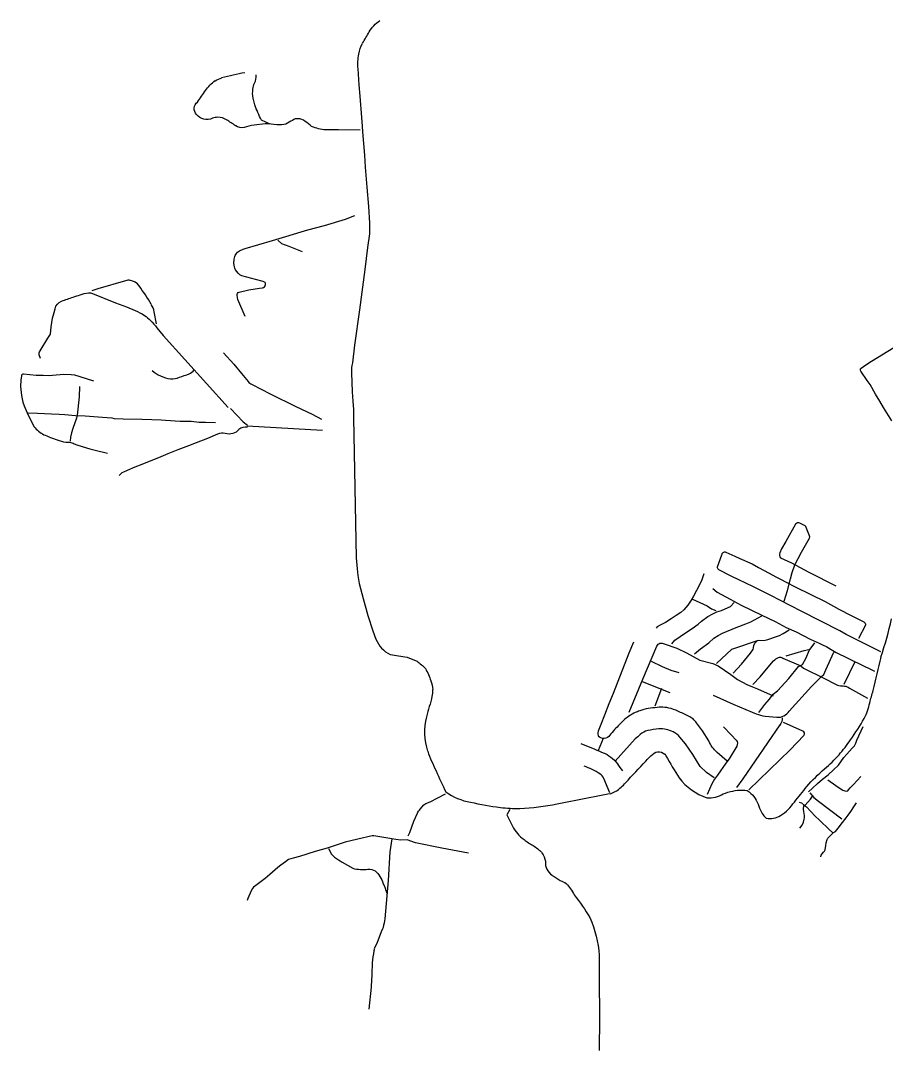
# Model space of a CAD drawing. Header units: metres. Extents: x 332830 to 339449, y 7370889 to 7374586.
# Drawn here: x 332830 to 335076, y 7371490 to 7374160 of the extents above; entities that cross this region are included whole.
import ezdxf

# ---------------------------------------------------------------- set-up
doc = ezdxf.new("R2010")
doc.units = ezdxf.units.M
doc.layers.add('ETAPA 02', color=7, linetype='Continuous', true_color=0xc7ffff)

msp = doc.modelspace()

# ---------------------------------------------------------------- linework, layer by layer
at = {"layer": 'ETAPA 02', "color": 81, "linetype": 'Continuous', "true_color": 0x9fff7f}
for p, q in [((333708.2, 7373993.6), (333705.4, 7374034.7)), ((333710.8, 7373964.2), (333708.2, 7373993.6)), ((333715.3, 7373908.1), (333710.8, 7373964.2)), ((333717.2, 7373886.2), (333715.3, 7373908.1)), ((333717.7, 7373871), (333717.2, 7373886.2)), ((333722.8, 7373811.1), (333717.7, 7373871)), ((333724.5, 7373779.9), (333722.8, 7373811.1)), ((333729.1, 7373728.1), (333724.5, 7373779.9)), ((333733.1, 7373678), (333729.1, 7373728.1)), ((333735.5, 7373634.9), (333733.1, 7373678)), ((333735.5, 7373606.9), (333735.5, 7373634.9)), ((333731.1, 7373571.5), (333735.5, 7373606.9)), ((333723.5, 7373514.7), (333731.1, 7373571.5)), ((333710.1, 7373409.8), (333723.5, 7373514.7)), ((333697.1, 7373317.8), (333710.1, 7373409.8)), ((333691.7, 7373272.1), (333697.1, 7373317.8)), ((335036.9, 7373276.4), (335095.4, 7373312.6)), ((335022.2, 7373267.3), (335036.9, 7373276.4)), ((333691.1, 7373197.2), (333689.2, 7373246.4)), ((335026, 7373226.4), (335009.8, 7373250.5)), ((335010.4, 7373258.7), (335022.2, 7373267.3)), ((335033.5, 7373216.2), (335026, 7373226.4)), ((335047.8, 7373191.1), (335033.5, 7373216.2)), ((333692.9, 7373173.1), (333691.1, 7373197.2)), ((335058.5, 7373173), (335047.8, 7373191.1)), ((333694, 7373151.2), (333692.9, 7373173.1)), ((335068, 7373157), (335058.5, 7373173)), ((333694, 7373129.9), (333694, 7373151.2)), ((335090.1, 7373121.9), (335068, 7373157)), ((333700.9, 7372766.6), (333694, 7373129.9)), ((334840, 7372853.7), (334815.3, 7372808.8)), ((334865.2, 7372850), (334851.7, 7372856.4)), ((334876.6, 7372823.5), (334868, 7372845.2)), ((334855.3, 7372781.5), (334876.6, 7372818.2)), ((334804.2, 7372789.9), (334799.4, 7372779.6)), ((334815.3, 7372808.8), (334804.2, 7372789.9)), ((334638.2, 7372743.1), (334649.4, 7372774.8)), ((334659.7, 7372781.4), (334683, 7372771.2)), ((334683, 7372771.2), (334695.6, 7372764.9)), ((334695.6, 7372764.9), (334727.4, 7372751.3)), ((334801.3, 7372766.8), (334829.5, 7372753.7)), ((334838, 7372748.7), (334855.3, 7372781.5)), ((334673.6, 7372718.9), (334641.1, 7372735.9)), ((334727.4, 7372751.3), (334744.3, 7372741.6)), ((334744.3, 7372741.6), (334772.1, 7372727)), ((334829.5, 7372753.7), (334874.3, 7372729.8)), ((334831.3, 7372729.2), (334838, 7372748.7)), ((334731.6, 7372691.4), (334673.6, 7372718.9)), ((334772.1, 7372727), (334788.9, 7372717.4)), ((334788.9, 7372717.4), (334802.9, 7372710.6)), ((334802.9, 7372710.6), (334814.4, 7372704.7)), ((334819.6, 7372682.2), (334826.8, 7372712.4)), ((334826.8, 7372712.4), (334831.3, 7372729.2)), ((334874.3, 7372729.8), (334944.5, 7372694)), ((334774.6, 7372669.9), (334731.6, 7372691.4)), ((334811.1, 7372654.8), (334819.6, 7372682.2)), ((334814.4, 7372704.7), (334841.1, 7372690.6)), ((334841.1, 7372690.6), (334917.1, 7372653.2)), ((334854.6, 7372628.1), (334774.6, 7372669.9)), ((334954.7, 7372577.3), (334854.6, 7372628.1)), ((334917.1, 7372653.2), (334952.9, 7372633.4)), ((334952.9, 7372633.4), (334984.8, 7372617.3)), ((334984.8, 7372617.3), (335017.1, 7372601.1)), ((334971.7, 7372568.2), (334954.7, 7372577.3)), ((335021.6, 7372592.1), (335003.9, 7372557.3)), ((335061.6, 7372523.4), (334971.7, 7372568.2)), ((334419.8, 7372548), (334408, 7372519.4)), ((334444.1, 7372451.9), (334480.4, 7372538)), ((334499.5, 7372543.8), (334532.6, 7372532.2)), ((334532.6, 7372532.2), (334557.4, 7372520.7)), ((334918.4, 7372476.7), (334939.7, 7372522.2)), ((334408, 7372519.4), (334366.9, 7372415.1)), ((334557.4, 7372520.7), (334592, 7372501.9)), ((334592, 7372501.9), (334625.9, 7372493.2)), ((334760.3, 7372472.6), (334783.4, 7372499.9)), ((334807.6, 7372506.7), (334853.6, 7372486.9)), ((334625.9, 7372493.2), (334639.5, 7372486.7)), ((334639.5, 7372486.7), (334672.5, 7372464.1)), ((334748.6, 7372458), (334760.3, 7372472.6)), ((334853.6, 7372486.9), (334861, 7372480.8)), ((334861, 7372480.8), (334913.7, 7372454.8)), ((334913.9, 7372464.3), (334918.4, 7372476.7)), ((334408.4, 7372366.9), (334444.1, 7372451.9)), ((334672.5, 7372464.1), (334689.6, 7372451.2)), ((334689.6, 7372451.2), (334713.8, 7372438.1)), ((334729.5, 7372438), (334748.6, 7372458)), ((334881.7, 7372433), (334907.8, 7372459.1)), ((334907.8, 7372459.1), (334913.9, 7372464.3)), ((334913.7, 7372454.8), (334945.5, 7372438.3)), ((334366.9, 7372415.1), (334356.3, 7372388.6)), ((334713.8, 7372438.1), (334728.4, 7372432.7)), ((334728.4, 7372432.7), (334741.2, 7372427.4)), ((334741.2, 7372427.4), (334781.8, 7372408.6)), ((334823.4, 7372369.5), (334881.7, 7372433)), ((334980, 7372429.2), (335026.8, 7372403)), ((334356.3, 7372388.6), (334344.9, 7372359.2)), ((334626.4, 7372410.4), (334678.5, 7372387.3)), ((334678.5, 7372387.3), (334727.7, 7372367)), ((334727.7, 7372367), (334738.2, 7372362.5)), ((334335.4, 7372335), (334328.4, 7372317.7)), ((334344.9, 7372359.2), (334335.4, 7372335)), ((334588.8, 7372331.9), (334583.6, 7372339)), ((334761.4, 7372356.6), (334791.9, 7372353.6)), ((334859.1, 7372317.8), (334808.7, 7372340.1)), ((334599.2, 7372318), (334588.8, 7372331.9)), ((334615.3, 7372292.6), (334599.2, 7372318)), ((334653.4, 7372329), (334672.9, 7372308)), ((334672.9, 7372308), (334686.3, 7372294)), ((334799.4, 7372333.4), (334703.8, 7372194.2)), ((334283.6, 7372285.6), (334319.3, 7372270.6)), ((334424.6, 7372297.3), (334371.9, 7372239.9)), ((334555.1, 7372284.2), (334540.4, 7372301.7)), ((334573.8, 7372256.8), (334555.1, 7372284.2)), ((334825.9, 7372269.1), (334861.7, 7372306.2)), ((334592.4, 7372226), (334573.8, 7372256.8)), ((334662.5, 7372239.9), (334637, 7372261.9)), ((334687.6, 7372278.9), (334667.8, 7372246)), ((334718.7, 7372165.5), (334825.9, 7372269.1)), ((334659.7, 7372234.8), (334637.7, 7372203.3)), ((334667.8, 7372246), (334659.7, 7372234.8)), ((334609.6, 7372210.2), (334592.4, 7372226)), ((334629, 7372196.7), (334609.6, 7372210.2)), ((334637.7, 7372203.3), (334630.3, 7372192.6)), ((334358.7, 7372157.7), (334343, 7372194.7)), ((334623.3, 7372181.1), (334610.8, 7372153)), ((334630.3, 7372192.6), (334623.3, 7372181.1)), ((334703.8, 7372194.2), (334686.7, 7372171.7))]:
    msp.add_line(p, q, dxfattribs=at)
at = {"layer": 'ETAPA 02', "color": 81, "true_color": 0x9fff7f}
for p, q in [((333437.6, 7373941.5), (333433, 7373958.9)), ((333464.6, 7373892), (333435.6, 7373888.7)), ((333477.5, 7373891.2), (333455, 7373901.9)), ((333710.8, 7373876.1), (333654.3, 7373876.6)), ((333618.4, 7373628.2), (333673, 7373644.6)), ((333673, 7373644.6), (333696.6, 7373654.1)), ((333557.6, 7373612), (333575.2, 7373616.9)), ((333575.2, 7373616.9), (333618.4, 7373628.2)), ((333412.9, 7373568.8), (333483.2, 7373589.4)), ((333483.2, 7373589.4), (333517.8, 7373600.3)), ((333517.8, 7373600.3), (333557.6, 7373612)), ((333102.5, 7373485.4), (333030.2, 7373464.5)), ((333455.6, 7373484), (333404, 7373498.4)), ((333030.2, 7373464.5), (333014.5, 7373458.7)), ((333396.8, 7373455.7), (333421.9, 7373461.4)), ((333421.9, 7373461.4), (333449.4, 7373465.9)), ((333449.4, 7373465.9), (333457.3, 7373466.9)), ((333016.1, 7373452.2), (333076.1, 7373428.4)), ((332912.9, 7373387.9), (332917, 7373403.1)), ((332917, 7373403.1), (332919.3, 7373412.8)), ((333076.1, 7373428.4), (333104.8, 7373417.6)), ((333104.8, 7373417.6), (333127.4, 7373408.2)), ((333182.9, 7373373.4), (333176.5, 7373405)), ((332909.6, 7373365.9), (332912.9, 7373387.9)), ((332907.1, 7373346.8), (332909.6, 7373365.9)), ((333183.2, 7373363.1), (333199.4, 7373343.2)), ((332880.6, 7373303.6), (332900.9, 7373336.6)), ((332900.9, 7373336.6), (332907.1, 7373346.8)), ((333199.4, 7373343.2), (333368.3, 7373157)), ((333356.1, 7373298.5), (333383.2, 7373268.9)), ((332881.7, 7373283.4), (332878.3, 7373293.3)), ((333383.2, 7373268.9), (333402.8, 7373245)), ((333402.8, 7373245), (333420.1, 7373224.3)), ((332830.3, 7373227.8), (332829.9, 7373210.9)), ((332831.9, 7373238.4), (332830.3, 7373227.8)), ((333430.3, 7373216), (333477.5, 7373191.8)), ((332829.9, 7373210.9), (332832, 7373187.5)), ((333477.5, 7373191.8), (333544.2, 7373159.2)), ((332832, 7373187.5), (332835.9, 7373170.6)), ((332835.9, 7373170.6), (332838.8, 7373160.9)), ((332838.8, 7373160.9), (332846.6, 7373142.7)), ((332846.6, 7373142.7), (332861.2, 7373114.3)), ((333544.2, 7373159.2), (333585.9, 7373139.2)), ((333585.9, 7373139.2), (333610.7, 7373126.3)), ((332861.2, 7373114.3), (332865.3, 7373106.8)), ((333340.7, 7373087.3), (333315.2, 7373076.6)), ((332905.1, 7373080.1), (332930, 7373071.1)), ((332975.8, 7373059.5), (333000.7, 7373051.6)), ((333265.4, 7373057.3), (333238, 7373046.7)), ((333285.2, 7373065), (333265.4, 7373057.3)), ((333315.2, 7373076.6), (333285.2, 7373065)), ((333000.7, 7373051.6), (333009.7, 7373049.3)), ((333009.7, 7373049.3), (333023.3, 7373046.3)), ((333023.3, 7373046.3), (333055.5, 7373038.3)), ((333193.4, 7373028.9), (333144.1, 7373008.7)), ((333212.1, 7373036.4), (333193.4, 7373028.9)), ((333238, 7373046.7), (333212.1, 7373036.4)), ((333144.1, 7373008.7), (333126.5, 7373001.5)), ((333088, 7372983), (333085.4, 7372980.2)), ((333092.7, 7372986.8), (333088, 7372983)), ((333097.2, 7372989.1), (333092.7, 7372986.8)), ((333106, 7372992.9), (333097.2, 7372989.1)), ((333126.5, 7373001.5), (333106, 7372992.9)), ((333700.7, 7372766.7), (333702.7, 7372737.9)), ((333702.7, 7372737.9), (333704.5, 7372720.8)), ((333704.5, 7372720.8), (333708.5, 7372699.9)), ((333708.5, 7372699.9), (333718.8, 7372661.3)), ((333718.8, 7372661.3), (333731, 7372616.9)), ((333731, 7372616.9), (333743.4, 7372577.7)), ((333743.4, 7372577.7), (333751.7, 7372556.3)), ((333892.6, 7372134.5), (333932.5, 7372154.7)), ((333866.5, 7372115.1), (333875.8, 7372126.4)), ((333875.8, 7372126.4), (333881.5, 7372129.7)), ((333881.5, 7372129.7), (333892.6, 7372134.5)), ((333850.3, 7372084.4), (333859.2, 7372104.4)), ((334099.1, 7372114.5), (334091.2, 7372100.3)), ((334091.2, 7372100.3), (334105.8, 7372070.9)), ((333839.4, 7372054.8), (333850.3, 7372084.4)), ((333835.6, 7372045.8), (333839.4, 7372054.8)), ((333793.1, 7372038), (333787.7, 7372004.2)), ((333628.9, 7372012.8), (333636.5, 7371998.5)), ((333636.5, 7371998.5), (333644.1, 7371990.6)), ((333787.7, 7372004.2), (333783.7, 7371930.4)), ((333664, 7371977.4), (333691.6, 7371961.8)), ((333783.7, 7371930.4), (333778.4, 7371870.4)), ((333778.4, 7371870.4), (333775.2, 7371831.1)), ((333767.1, 7371801), (333754.5, 7371769.1)), ((333754.5, 7371769.1), (333747.4, 7371752.6)), ((333739.5, 7371653.8), (333733.4, 7371596.3))]:
    msp.add_line(p, q, dxfattribs=at)
for points in [[(333561.1, 7373560.1), (333526.9, 7373573.7), (333507.8, 7373580.7), (333497.6, 7373590.6)], [(333412.1, 7373392.4), (333393.6, 7373436.5), (333391.7, 7373447)], [(333019.5, 7373225), (332984.5, 7373236.2), (332970.8, 7373240.2), (332961.3, 7373241.7), (332942.3, 7373241.8), (332913, 7373239.9), (332904.5, 7373238.9), (332888.7, 7373239.9), (332870, 7373239.7), (332837.4, 7373243.4)], [(332982.5, 7373211.2), (332982.1, 7373183.9), (332976.3, 7373136.8), (332974.8, 7373128.6), (332965.3, 7373102.2), (332961.7, 7373090.9), (332959.5, 7373079.3), (332958.9, 7373069.7)], [(332849.6, 7373142.4), (332873.4, 7373141.6), (332909.7, 7373140.1), (332930.2, 7373138.9), (332945.1, 7373138.2), (332972.7, 7373135.5)], [(332972.7, 7373135.5), (332997.2, 7373134.7), (333042.8, 7373131.9), (333066.8, 7373129.7), (333072.7, 7373128.1), (333095.8, 7373127.5), (333144.4, 7373126.1), (333170.2, 7373125.4), (333194.4, 7373124.2), (333205.9, 7373123.9), (333244.2, 7373121), (333272.2, 7373120.9), (333293.1, 7373118.5), (333309.4, 7373118.7), (333335.7, 7373117.8)], [(333374.3, 7373154.1), (333407.1, 7373119.3), (333418.8, 7373110.6)], [(333417.9, 7373109.1), (333613.1, 7373097.6)], [(333992.1, 7372001), (333923.1, 7372014.4), (333854.6, 7372027.6), (333832.9, 7372035.8), (333816.1, 7372034.8), (333803.4, 7372036.1), (333746.7, 7372045.6), (333741.8, 7372046), (333704.4, 7372037.7), (333671.5, 7372029.9), (333625.4, 7372013.6), (333594.1, 7372005.7), (333553.5, 7371992.3), (333536.6, 7371987.7), (333524.9, 7371984.3), (333516.8, 7371979), (333505.1, 7371969.9), (333497.3, 7371963.5), (333476.7, 7371945.4), (333464.2, 7371935.8), (333440.5, 7371917.4), (333434.2, 7371912.9), (333431.5, 7371909.8), (333428, 7371903.1), (333419.4, 7371883.8), (333417.8, 7371878.5)]]:
    msp.add_lwpolyline(points, dxfattribs=at)
at = {"layer": 'ETAPA 02', "color": 81, "linetype": 'Continuous', "true_color": 0x9fff7f}
for points in [[(334602.6, 7372725.3), (334597.2, 7372709.9), (334591, 7372696.9), (334583.5, 7372682.5), (334575.1, 7372667.3), (334569.2, 7372656.7), (334560.5, 7372643.9), (334550.3, 7372632.3), (334542.4, 7372625), (334530.2, 7372617.5), (334518, 7372608.5), (334503.2, 7372599.2), (334489.2, 7372592.3), (334481.4, 7372587.7), (334478.5, 7372584.6)], [(334625.3, 7372687.3), (334636.5, 7372678), (334670.8, 7372659.6), (334698.8, 7372644.4), (334753.2, 7372618.5), (334787.1, 7372602.1), (334816, 7372586.4), (334842, 7372575.1), (334878.1, 7372555.7), (334901.1, 7372545.7), (334908.1, 7372542), (334921, 7372535.8), (334936.7, 7372526.2), (334945.7, 7372521), (334976.1, 7372506.3), (334991.3, 7372498.6), (335004.8, 7372493.1), (335045.3, 7372473.1)], [(334573, 7372659.6), (334592.3, 7372650.9), (334610.6, 7372642.4), (334622.3, 7372634.5), (334633.7, 7372630.6)], [(334519.2, 7372543.6), (334527.5, 7372553.4), (334554.4, 7372572.1), (334571.8, 7372583.6), (334587.3, 7372594.8), (334596.6, 7372602.8), (334612.6, 7372614.9), (334625.6, 7372621.9), (334636.3, 7372626.7), (334648.3, 7372630.3), (334665.8, 7372637.7), (334671.1, 7372641), (334681.1, 7372650.8)], [(334578.1, 7372517.7), (334593.8, 7372531), (334615, 7372546), (334628.1, 7372558.7), (334639.8, 7372565.5), (334650.7, 7372571.5), (334685.9, 7372586.3), (334711.2, 7372595.8), (334724.2, 7372600.8), (334752.7, 7372616.1)], [(334678.7, 7372467.4), (334699.8, 7372491.3), (334723.3, 7372519.3), (334726.8, 7372524.5), (334729.9, 7372528.9), (334732.2, 7372539.9), (334734.8, 7372545.3), (334741.5, 7372552.1), (334761.1, 7372553.1), (334768.7, 7372555.3), (334791, 7372562.7), (334798.4, 7372565.2), (334808.5, 7372570.7), (334823.4, 7372580.5)], [(334635.3, 7372492.5), (334674.7, 7372529.8), (334744.2, 7372553.5)], [(334745.4, 7372365.5), (334760.2, 7372386.4), (334772.8, 7372400.4), (334782.6, 7372413.5), (334793.3, 7372422.2), (334823, 7372454), (334848, 7372484.7), (334858.3, 7372490), (334867.7, 7372507.6), (334875.6, 7372526.7), (334890.1, 7372546.2)], [(334816, 7372513), (334862.9, 7372526.8), (334874.4, 7372528.9)], [(334465.7, 7372498.6), (334494, 7372484.9), (334516.3, 7372475.6), (334537.1, 7372469.4)], [(334966, 7372439), (334994.7, 7372497.9)], [(334514.6, 7372416.5), (334443.1, 7372445.6)], [(334492.4, 7372427.6), (334475.2, 7372382.5)], [(334873.7, 7372160.2), (334883.8, 7372169.8), (334897.4, 7372182.1), (334909.8, 7372193), (334925.1, 7372204.3), (334938.7, 7372217), (334951.6, 7372229.1), (334965.9, 7372249.3), (334973.1, 7372257.9), (334987.4, 7372273.3), (334993.3, 7372279), (334996.4, 7372286.2), (334998.9, 7372293.9), (335015.8, 7372329.1)], [(334328.9, 7372268), (334342.1, 7372299.3)], [(334924.1, 7372191.4), (334944.5, 7372176.7), (334956, 7372168.8), (334963.2, 7372164.7), (334968.4, 7372162.3), (334971.8, 7372162.1), (334975.7, 7372163.1), (334978, 7372165.2), (334982.2, 7372170.1), (334991, 7372179.3), (335009.3, 7372199.6)], [(334865.6, 7372125.6), (334878.7, 7372141), (334884.6, 7372148.6)], [(334877, 7372157.2), (334888.1, 7372145.7), (334899.6, 7372135.5), (334960.5, 7372089.7)], [(334850, 7372133.4), (334856.1, 7372131.5), (334863.9, 7372124.5), (334869, 7372121.6), (334891, 7372097.4), (334902, 7372086.9), (334927.6, 7372062.2), (334936.2, 7372054.8)], [(334851.3, 7372065.9), (334857.8, 7372074), (334861, 7372081.2), (334863, 7372089.3), (334863.8, 7372092.8), (334863.4, 7372098.5), (334861.7, 7372108.8), (334861.3, 7372115.1), (334861.8, 7372124.7)], [(334905.6, 7371991.2), (334907, 7371995.9), (334909.7, 7371999.3), (334913, 7372003.5), (334915, 7372006.1), (334917.2, 7372010), (334918.6, 7372020.8), (334920.1, 7372027.5), (334922, 7372036.1), (334923.8, 7372039.7), (334934.8, 7372050.3), (334938.6, 7372054.6), (334943.6, 7372056.9), (334950.5, 7372065.9), (334962.4, 7372080.8), (334971.5, 7372092.5), (334976.8, 7372099.5), (334983.7, 7372109.2), (334991.6, 7372121.3), (334998.4, 7372131.8)]]:
    msp.add_lwpolyline(points, dxfattribs=at)
at = {"layer": 'ETAPA 02', "color": 81, "linetype": 'Continuous', "true_color": 0x9fff7f, "extrusion": (0, 0, -1)}
for centre, radius, start, end in [((-333815.5, 7374081.7), 94.7, 31.0814, 55.4742), ((-334703.5, 7373546.5), 1131.5, 29.3346, 31.0814), ((-333790.9, 7374059.3), 84.7, 9.3533, 29.3346), ((-333872.3, 7374045.9), 167.3, 356.1632, 9.3533), ((-333785.8, 7373250.1), 96.7, 357.7758, 13.1586), ((-335015.3, 7373254.2), 6.67, 325.9248, 42.4873), ((-334656.5, 7372775), 7.1, 358.0324, 116.3229), ((-334643.9, 7372741.2), 6.04, 297.57, 18.642), ((-335013.3, 7372593.6), 8.41, 116.6942, 190.147), ((-334492.4, 7372532.9), 13, 22.9099, 123.2096), ((-334804.5, 7372482.1), 27.6, 40.2886, 71.8425), ((-334800.1, 7372495.4), 13.6, 71.8425, 123.6514), ((-334960.1, 7372378.9), 55.8, 90.3129, 97.087), ((-334963.5, 7372406), 28.5, 97.087, 125.3023), ((-340434.2, 7370939.7), 5593, 15.0381, 15.3768), ((-333237.6, 7373515.1), 1645.3, 225.1731, 225.8384), ((-334779.2, 7372350.9), 26.8, 177.1003, 220.9597), ((-333953.6, 7372846.8), 723.7, 228.0511, 229.3958), ((-334342.3, 7372317.5), 19.1, 212.7418, 317.204), ((-334687.7, 7372320.7), 77.6, 310.7787, 338.8102), ((-334677.5, 7372285.6), 12.1, 136.2373, 213.9529), ((-332976.6, 7369066.7), 3473.9, 112.7382, 113.1251), ((-334300.1, 7372165.8), 104.1, 113.1251, 125.7176), ((-334550, 7372160), 126.4, 39.0536, 50.344), ((-334485.3, 7372241.5), 22.4, 44.7794, 146.4429), ((-334317.6, 7372190.2), 74, 125.7176, 144.9553), ((-335237.5, 7371851.8), 489, 41.1717, 48.7964), ((-334704.9, 7372026.7), 138.1, 67.8811, 89.1734), ((-334705.8, 7372140.5), 24.4, 83.3549, 140.3085), ((-334660, 7372093.1), 90.2, 135.7104, 164.2205)]:
    msp.add_arc(centre, radius, start, end, dxfattribs=at)
at = {"layer": 'ETAPA 02', "color": 81, "true_color": 0x9fff7f, "extrusion": (0, 0, -1)}
for centre, radius, start, end in [((-335173.3, 7366203.2), 8018.3, 76.86771, 77.3094), ((-333380.8, 7373934), 83.7, 32.0606, 56.7914), ((-333414.4, 7373856.4), 167.6, 61.7131, 67.9853), ((-333478.5, 7373979.2), 45.8, 3.4577, 23.6099), ((-334510.7, 7373099.5), 1488.1, 34.7868, 36.1991), ((-333499.4, 7373970.9), 67.6, 349.7085, 9.3648), ((-333301.9, 7373931.5), 21.6, 316.3374, 52.0206), ((-333694.7, 7374030.6), 272.1, 331.7574, 340.8779), ((-333312.9, 7373936.3), 33.2, 243.1436, 323.5198), ((-333405.6, 7373915.9), 33.9, 263.3771, 301.4324), ((-333500.6, 7373971.5), 82.1, 257.5324, 274.1035), ((-333631.6, 7373997.5), 121.5, 274.8892, 292.5671), ((-333410.3, 7373540.8), 25.4, 37.669, 69.3657), ((-333638.9, 7372933.7), 674.1, 69.3657, 70.414), ((-333449.4, 7373530.5), 66.1, 359.5607, 12.508), ((-333413.2, 7373538.6), 29, 12.508, 37.669), ((-333414.9, 7373530.3), 31.6, 328.8472, 359.5607), ((-333413.6, 7373524.7), 28, 290.1815, 337.3548), ((-332946.2, 7373406.4), 27.6, 13.3021, 68.9527), ((-333145.8, 7372887.8), 583.3, 68.9527, 72.0842), ((-333017.5, 7373354.6), 99.9, 70.8877, 83.2924), ((-333008.1, 7373434.9), 19, 83.2924, 114.9189), ((-333399.3, 7373448.4), 7.78, 349.7588, 70.5807), ((-333073.4, 7373279), 140, 112.6628, 123.7494), ((-333097, 7373314.3), 97.5, 123.7494, 136.0975), ((-333029, 7373248.8), 192, 136.0975, 143.4473), ((-332887.8, 7373296.6), 10, 340.7233, 44.3499), ((-333976.4, 7371242.9), 2123, 69.7664, 70.4805), ((-333371.2, 7373120.6), 32.9, 220.1088, 288.0298), ((-332952.4, 7373031), 35.7, 91.3166, 112.9879), ((-332905.5, 7372920.4), 155.8, 112.9879, 116.8108), ((-333692, 7372127.9), 406.4, 110.2258, 114.1776), ((-333690, 7372276.3), 278.9, 127.1427, 133.0067), ((-333547.6, 7372317.1), 370.6, 153.8829, 159.3358), ((-333838.7, 7372424.8), 60.2, 157.4362, 179.6492), ((-333835.1, 7372422.7), 63.8, 177.8468, 193.6351), ((-332681.3, 7372712.2), 1253.4, 194.0618, 196.5658), ((-337095.4, 7357527.7), 14881.6, 78.86625, 79.4168), ((-333891.9, 7372089.8), 35.8, 23.9743, 44.8225), ((-334109.5, 7371934.4), 99.7, 119.9881, 136.9811), ((-333503.5, 7371756.8), 272.8, 121.0199, 126.0473), ((-334138.9, 7371972.2), 52.9, 145.2927, 171.5813), ((-333733.8, 7371926.6), 32.9, 85.2845, 119.1157), ((-333704.1, 7371904.2), 68.6, 131.8128, 163.8271), ((-333652.9, 7371866.8), 130, 154.2446, 166.4826), ((-334206.8, 7371866.2), 68.2, 109.7786, 124.264), ((-334173.1, 7371850.2), 102.1, 134.9123, 155.3509), ((-333861.3, 7371568.5), 518.6, 141.2906, 149.2182), ((-333551.9, 7371869), 226.5, 189.6432, 195.4853), ((-334050.2, 7371718.6), 281.3, 155.8125, 176.3779), ((-333753.8, 7371810.8), 16.5, 187.8944, 216.5857), ((-332704.5, 7371726.5), 1037.3, 180.5344, 183.1377), ((-328025.8, 7371582.2), 6305.7, 179.67306, 180.37329)]:
    msp.add_arc(centre, radius, start, end, dxfattribs=at)
at = {"layer": 'ETAPA 02', "color": 81, "true_color": 0x9fff7f}
for centre, radius, start, end in [((333405, 7374015.7), 36.4, 330.0039, 5.0149), ((333346.5, 7373844.8), 64.6, 94.1747, 106.7645), ((333340.6, 7373865.5), 43.7, 57.4055, 88.4075), ((333133.1, 7373520), 446.7, 55.2289, 58.8609), ((333463.4, 7373719.7), 171.2, 99.3495, 108.3541), ((333460.4, 7373644.6), 247.4, 82.0335, 89.0279), ((333576.8, 7373807.2), 102.5, 113.6858, 124.8057), ((333546.6, 7373889.2), 16.1, 79.0534, 132.7744), ((333551, 7373879.9), 25.2, 47.3111, 93.1588), ((333498.4, 7373790.9), 128.1, 47.4851, 57.0489), ((333640.9, 7372937.8), 938.8, 89.1778, 91.1967), ((333110.1, 7373456.6), 29.8, 81.2915, 104.8103), ((333109.5, 7373452.2), 34.2, 35.6168, 81.2915), ((333449.9, 7373458.6), 26.1, 61.0757, 77.3691), ((332522.7, 7373031.9), 756, 31.2546, 35.6168), ((333456, 7373476.6), 9.74, 278.0276, 350.4047), ((333459.8, 7373476.2), 5.88, 347.6962, 62.8504), ((332679.9, 7374328.8), 931.2, 287.9158, 289.1123), ((333117.7, 7373393), 59.9, 11.5147, 31.2546), ((332837.8, 7373237.5), 5.96, 93.8503, 171.0902), ((333244, 7373338), 112, 229.6466, 242.7708), ((333244.1, 7373287.1), 48.9, 297.8886, 317.5545), ((333226, 7373306.3), 75.6, 243.8905, 264.5154), ((333222.1, 7373284.3), 53.3, 266.4363, 292.0299), ((333446.6, 7373246.3), 34.4, 219.8281, 241.6854), ((332923.5, 7373151.5), 73.4, 217.4905, 243.2813), ((332978.3, 7373282.6), 215.3, 245.9258, 250.122), ((333354.3, 7373053.2), 36.7, 79.4568, 111.8134), ((333415.1, 7373076.2), 29.9, 84.0681, 128.8812), ((332954.9, 7373139.7), 73.1, 250.0904, 268.6834), ((333821, 7372583.4), 74.4, 201.3732, 244.4795), ((334039, 7373909.4), 1415.3, 259.8226, 261.6085), ((334037.6, 7372315.7), 159.9, 165.8114, 198.377), ((334372.8, 7372442.9), 518.2, 200.0405, 206.1644), ((335293.1, 7372830.6), 1516.3, 203.9819, 206.2571), ((334026.4, 7372292.6), 162.2, 234.9281, 259.5724), ((334295.2, 7373594.4), 1491.4, 258.4704, 261.4913), ((334104.6, 7372668.2), 551.5, 272.1191, 282.2574), ((334117.5, 7372494.5), 377.5, 263.4561, 271.1406), ((334191.1, 7372115.1), 96, 207.3652, 234.9764), ((334263.9, 7372200.9), 208.4, 232.1266, 239.8807), ((333718, 7372064.2), 105.6, 255.5585, 277.1474), ((334231.7, 7371977.2), 40.5, 176.0319, 235.8971), ((334569.4, 7372490.3), 654.9, 236.6023, 238.7699), ((335068, 7371529.8), 1339.3, 170.6278, 171.9746), ((333810.7, 7371739), 64.7, 167.9009, 172.0705), ((339839.3, 7371700.1), 5508.5, 179.6224, 180.8521), ((333857.2, 7371655.7), 117.7, 173.1526, 180.9221), ((353314.8, 7371304.3), 18984.9, 179.28533, 179.4407)]:
    msp.add_arc(centre, radius, start, end, dxfattribs=at)
at = {"layer": 'ETAPA 02', "color": 81, "linetype": 'Continuous', "true_color": 0x9fff7f}
for centre, radius, start, end in [((334847.5, 7372847.8), 9.59, 64.2757, 142.0102), ((334851.7, 7372838.8), 17.5, 21.7038, 39.7661), ((334871.9, 7372820.9), 5.39, 329.846, 29.3086), ((334809.9, 7372774.7), 11.6, 154.8219, 222.6394), ((334072.3, 7372835.8), 1042, 341.7536, 347.4025), ((331897.7, 7373213.5), 3241.6, 345.8819, 347.4584), ((334960.6, 7372467.5), 32.9, 242.6558, 269.6871), ((334901.6, 7372415.4), 133.4, 330.9336, 349.3892), ((334465.7, 7372272), 102.3, 114.0723, 131.8666), ((334677.8, 7371759), 657.4, 111.5647, 112.7123), ((334470.6, 7372283.3), 93.6, 97.7915, 111.5647), ((334556.5, 7371655.5), 727.2, 95.9473, 97.7915), ((334492.2, 7372273.2), 106.2, 85.2114, 95.9473), ((334495.3, 7372311), 68.3, 76.5954, 85.2114), ((334479.6, 7372244.8), 136.3, 65.8865, 76.5954), ((334095.8, 7371387.4), 1075.7, 64.2795, 65.8865), ((334769, 7372435.3), 79, 246.9981, 264.4601), ((334795.2, 7372386.3), 32.8, 264.302, 329.3679), ((334586.4, 7372122.7), 293.2, 133.688, 141.0237), ((334538.3, 7372306), 56.1, 36.0603, 64.2795), ((334532.9, 7372619.2), 554.7, 324.2466, 331.0383), ((334344, 7372311.4), 16.9, 158.0327, 212.5875), ((334468.5, 7372273.4), 47, 104.5455, 131.525), ((334513.8, 7372060.1), 265, 96.1018, 102.4464), ((334490.8, 7372275.4), 48.4, 73.2211, 96.1018), ((334461, 7372176.7), 151.6, 66.1005, 73.2211), ((334502.2, 7372269.6), 50, 40.0079, 66.1005), ((334856.6, 7372311.1), 7.08, 316.0261, 69.8158), ((334729.3, 7372461.3), 303.3, 317.5285, 326.7845), ((334742.9, 7372434.3), 275.3, 308.794, 319.7531), ((334621.2, 7372403.1), 296.9, 215.0447, 219.3754), ((225826.7, 7474428.5), 149137.5, 316.719265, 316.748735), ((335133.2, 7372592.3), 714.5, 208.2747, 213.6739), ((334223.6, 7372036.6), 202.1, 57.2482, 70.2704), ((334312.1, 7372178.8), 34.7, 27.2599, 53.1645), ((334270.6, 7372302.6), 175.3, 306.3538, 317.2787), ((334656.5, 7372285.1), 147.8, 217.0277, 251.6836), ((334337.1, 7372227.5), 75.8, 287.7113, 299.5055), ((334614.9, 7372222.4), 77.7, 266.4292, 299.2754), ((332963.4, 7373665.7), 2420.5, 320.7299, 321.9466), ((334716.5, 7372220.3), 148.7, 304.9008, 324.332), ((334804.2, 7372137.8), 60.9, 199.3059, 228.5668), ((334775.3, 7372140.3), 49.5, 256.7708, 302.0691)]:
    msp.add_arc(centre, radius, start, end, dxfattribs=at)

doc.saveas('drawing.dxf')
